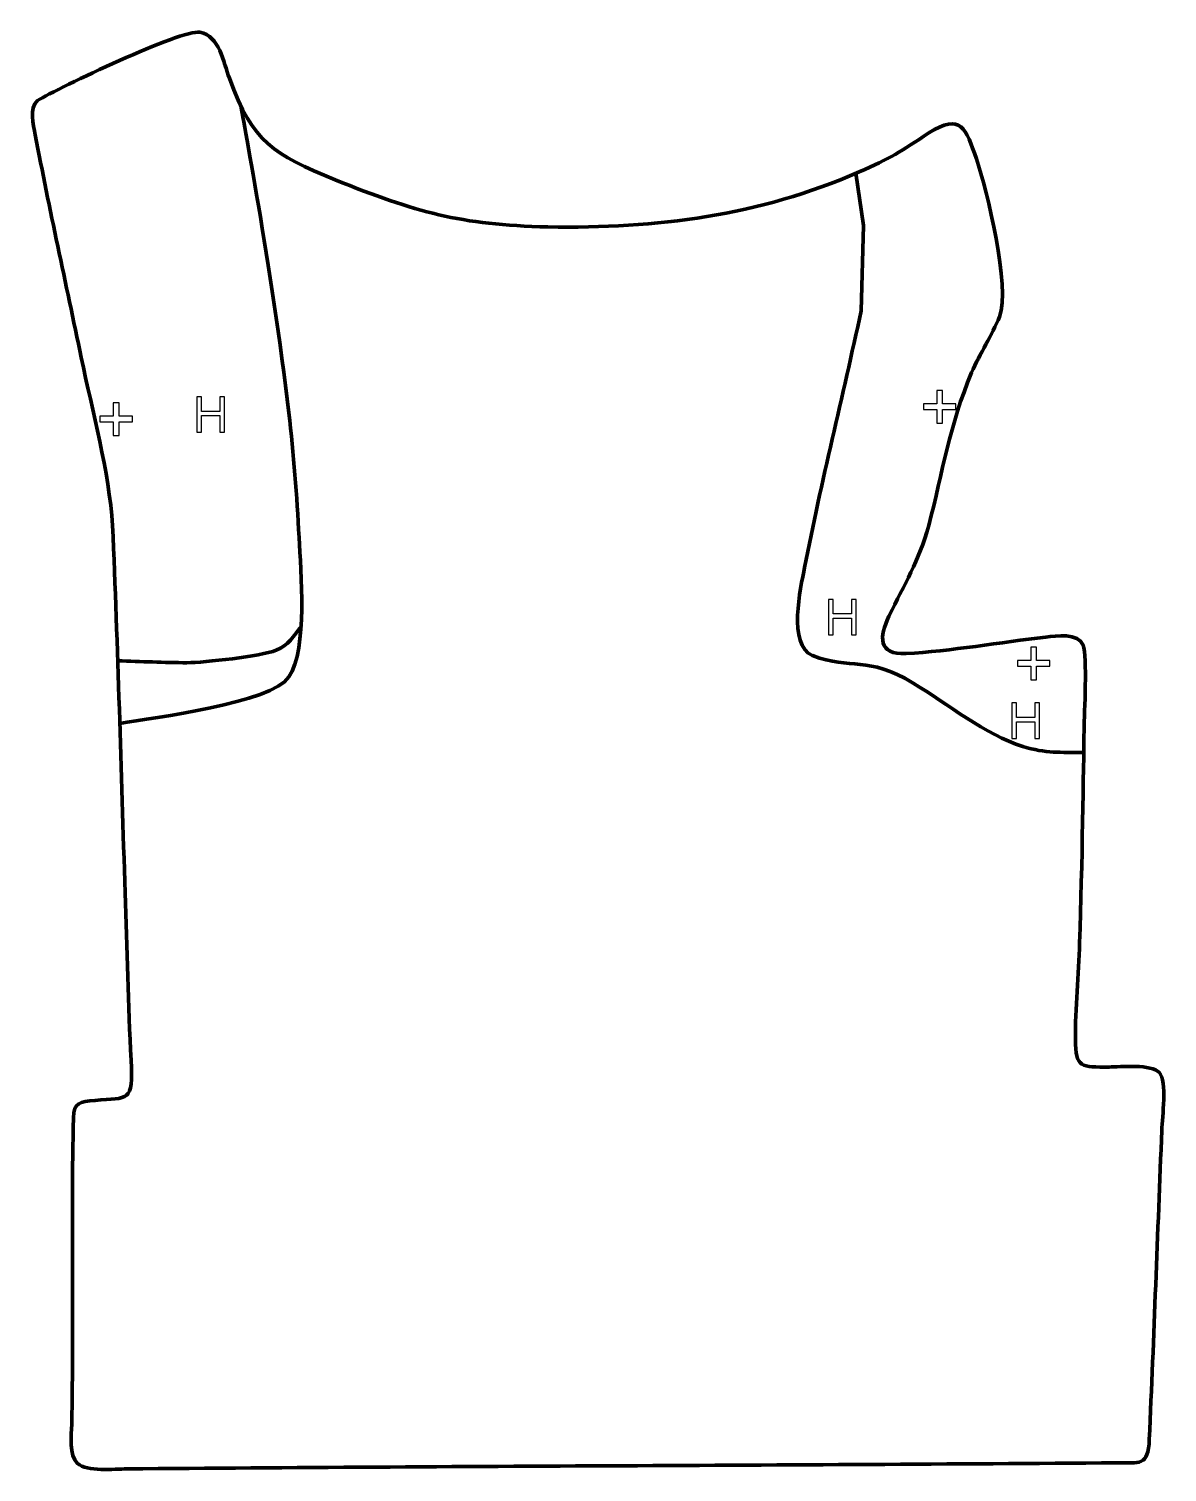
# Model space of a CAD drawing. Header units: millimetres. Extents: x 1168 to 1752, y 85 to 826.
import ezdxf

# ---------------------------------------------------------------- set-up
doc = ezdxf.new("R2010")
doc.units = ezdxf.units.MM
doc.header["$MEASUREMENT"] = 0
doc.layers.add('layer 2', color=7, linetype='Continuous')
doc.layers.add('layer 3', color=7, linetype='Continuous')

msp = doc.modelspace()

# ---------------------------------------------------------------- linework, layer by layer
at = {"layer": 'layer 2', "color": 142, "lineweight": 158}
for points, knots in [([(1214.2821, 469.7075), (1231.5342, 472.6572), (1292.3299, 480.1429), (1301.1258, 493.5623), (1301.1258, 493.5623), (1310.8079, 508.3336), (1307.1883, 547.6312), (1306.3104, 565.202), (1306.3104, 565.202), (1305.2439, 586.6454), (1303.5319, 607.9251), (1301.0711, 629.2558), (1301.0711, 629.2558), (1292.4669, 702.7583), (1276.3474, 786.853), (1276.3474, 786.853)], [0, 0, 0, 0, 0.2, 0.2, 0.2, 0.2, 0.4, 0.4, 0.4, 0.4, 0.6, 0.6, 0.6, 0.6, 1, 1, 1, 1]), ([(1592.2264, 752.1952), (1592.2264, 752.1952), (1596.0697, 725.4153), (1596.0697, 725.4153), (1596.0697, 725.4153), (1596.0697, 725.4153), (1595.0113, 681.4944), (1595.0113, 681.4944), (1595.0113, 681.4944), (1585.2978, 637.6509), (1574.5623, 593.7378), (1565.862, 549.7475), (1565.862, 549.7475), (1563.7594, 539.1488), (1557.1948, 510.0636), (1569.9112, 504.5341), (1569.9112, 504.5341), (1590.0449, 496.8666), (1597.9924, 504.7774), (1621.66, 490.4461), (1621.66, 490.4461), (1639.1134, 479.8776), (1658.891, 463.7937), (1678.0245, 457.8765), (1678.0245, 457.8765), (1689.7747, 454.2426), (1697.2595, 454.9554), (1709.2329, 454.844)], [0, 0, 0, 0, 0.125, 0.125, 0.125, 0.125, 0.25, 0.25, 0.25, 0.25, 0.375, 0.375, 0.375, 0.375, 0.5, 0.5, 0.5, 0.5, 0.625, 0.625, 0.625, 0.625, 0.75, 0.75, 0.75, 0.75, 1, 1, 1, 1]), ([(1213.2388, 501.8381), (1224.9679, 501.504), (1237.086, 500.942), (1248.7738, 500.8677), (1248.7738, 500.8677), (1257.7406, 500.9748), (1286.71, 504.1224), (1294.5201, 507.3236), (1294.5201, 507.3236), (1300.979, 509.971), (1303.5207, 514.3799), (1307.5431, 519.7011)], [0, 0, 0, 0, 0.25, 0.25, 0.25, 0.25, 0.5, 0.5, 0.5, 0.5, 1, 1, 1, 1])]:
    msp.add_open_spline(points, degree=3, knots=knots, dxfattribs=at)
at = {"layer": 'layer 2', "color": 142}
for points in [[(1253.8794, 619.187), (1253.8794, 619.187), (1253.8794, 637.3734), (1253.8794, 637.3734), (1253.8794, 637.3734), (1253.8794, 637.3734), (1256.2924, 637.3734), (1256.2924, 637.3734), (1256.2924, 637.3734), (1256.2924, 637.3734), (1256.2924, 629.8804), (1256.2924, 629.8804), (1256.2924, 629.8804), (1256.2924, 629.8804), (1265.6904, 629.8804), (1265.6904, 629.8804), (1265.6904, 629.8804), (1265.6904, 629.8804), (1265.6904, 637.3734), (1265.6904, 637.3734), (1265.6904, 637.3734), (1265.6904, 637.3734), (1268.1034, 637.3734), (1268.1034, 637.3734), (1268.1034, 637.3734), (1268.1034, 637.3734), (1268.1034, 619.187), (1268.1034, 619.187), (1268.1034, 619.187), (1268.1034, 619.187), (1265.6904, 619.187), (1265.6904, 619.187), (1265.6904, 619.187), (1265.6904, 619.187), (1265.6904, 627.7468), (1265.6904, 627.7468), (1265.6904, 627.7468), (1265.6904, 627.7468), (1256.2924, 627.7468), (1256.2924, 627.7468), (1256.2924, 627.7468), (1256.2924, 627.7468), (1256.2924, 619.187), (1256.2924, 619.187), (1256.2924, 619.187), (1256.2924, 619.187), (1253.8794, 619.187), (1253.8794, 619.187)], [(1633.7613, 623.9372), (1633.7613, 623.9372), (1633.7613, 630.8517), (1633.7613, 630.8517), (1633.7613, 630.8517), (1633.7613, 630.8517), (1626.8822, 630.8517), (1626.8822, 630.8517), (1626.8822, 630.8517), (1626.8822, 630.8517), (1626.8822, 633.7445), (1626.8822, 633.7445), (1626.8822, 633.7445), (1626.8822, 633.7445), (1633.7613, 633.7445), (1633.7613, 633.7445), (1633.7613, 633.7445), (1633.7613, 633.7445), (1633.7613, 640.6236), (1633.7613, 640.6236), (1633.7613, 640.6236), (1633.7613, 640.6236), (1636.6894, 640.6236), (1636.6894, 640.6236), (1636.6894, 640.6236), (1636.6894, 640.6236), (1636.6894, 633.7445), (1636.6894, 633.7445), (1636.6894, 633.7445), (1636.6894, 633.7445), (1643.5686, 633.7445), (1643.5686, 633.7445), (1643.5686, 633.7445), (1643.5686, 633.7445), (1643.5686, 630.8517), (1643.5686, 630.8517), (1643.5686, 630.8517), (1643.5686, 630.8517), (1636.6894, 630.8517), (1636.6894, 630.8517), (1636.6894, 630.8517), (1636.6894, 630.8517), (1636.6894, 623.9372), (1636.6894, 623.9372), (1636.6894, 623.9372), (1636.6894, 623.9372), (1633.7613, 623.9372), (1633.7613, 623.9372)], [(1210.9571, 617.5873), (1210.9571, 617.5873), (1210.9571, 624.5018), (1210.9571, 624.5018), (1210.9571, 624.5018), (1210.9571, 624.5018), (1204.078, 624.5018), (1204.078, 624.5018), (1204.078, 624.5018), (1204.078, 624.5018), (1204.078, 627.3946), (1204.078, 627.3946), (1204.078, 627.3946), (1204.078, 627.3946), (1210.9571, 627.3946), (1210.9571, 627.3946), (1210.9571, 627.3946), (1210.9571, 627.3946), (1210.9571, 634.2737), (1210.9571, 634.2737), (1210.9571, 634.2737), (1210.9571, 634.2737), (1213.8852, 634.2737), (1213.8852, 634.2737), (1213.8852, 634.2737), (1213.8852, 634.2737), (1213.8852, 627.3946), (1213.8852, 627.3946), (1213.8852, 627.3946), (1213.8852, 627.3946), (1220.7644, 627.3946), (1220.7644, 627.3946), (1220.7644, 627.3946), (1220.7644, 627.3946), (1220.7644, 624.5018), (1220.7644, 624.5018), (1220.7644, 624.5018), (1220.7644, 624.5018), (1213.8852, 624.5018), (1213.8852, 624.5018), (1213.8852, 624.5018), (1213.8852, 624.5018), (1213.8852, 617.5873), (1213.8852, 617.5873), (1213.8852, 617.5873), (1213.8852, 617.5873), (1210.9571, 617.5873), (1210.9571, 617.5873)], [(1578.108, 515.2374), (1578.108, 515.2374), (1578.108, 533.4238), (1578.108, 533.4238), (1578.108, 533.4238), (1578.108, 533.4238), (1580.521, 533.4238), (1580.521, 533.4238), (1580.521, 533.4238), (1580.521, 533.4238), (1580.521, 525.9308), (1580.521, 525.9308), (1580.521, 525.9308), (1580.521, 525.9308), (1589.919, 525.9308), (1589.919, 525.9308), (1589.919, 525.9308), (1589.919, 525.9308), (1589.919, 533.4238), (1589.919, 533.4238), (1589.919, 533.4238), (1589.919, 533.4238), (1592.332, 533.4238), (1592.332, 533.4238), (1592.332, 533.4238), (1592.332, 533.4238), (1592.332, 515.2374), (1592.332, 515.2374), (1592.332, 515.2374), (1592.332, 515.2374), (1589.919, 515.2374), (1589.919, 515.2374), (1589.919, 515.2374), (1589.919, 515.2374), (1589.919, 523.7972), (1589.919, 523.7972), (1589.919, 523.7972), (1589.919, 523.7972), (1580.521, 523.7972), (1580.521, 523.7972), (1580.521, 523.7972), (1580.521, 523.7972), (1580.521, 515.2374), (1580.521, 515.2374), (1580.521, 515.2374), (1580.521, 515.2374), (1578.108, 515.2374), (1578.108, 515.2374)], [(1682.0476, 492.1744), (1682.0476, 492.1744), (1682.0476, 499.0889), (1682.0476, 499.0889), (1682.0476, 499.0889), (1682.0476, 499.0889), (1675.1685, 499.0889), (1675.1685, 499.0889), (1675.1685, 499.0889), (1675.1685, 499.0889), (1675.1685, 501.9817), (1675.1685, 501.9817), (1675.1685, 501.9817), (1675.1685, 501.9817), (1682.0476, 501.9817), (1682.0476, 501.9817), (1682.0476, 501.9817), (1682.0476, 501.9817), (1682.0476, 508.8608), (1682.0476, 508.8608), (1682.0476, 508.8608), (1682.0476, 508.8608), (1684.9757, 508.8608), (1684.9757, 508.8608), (1684.9757, 508.8608), (1684.9757, 508.8608), (1684.9757, 501.9817), (1684.9757, 501.9817), (1684.9757, 501.9817), (1684.9757, 501.9817), (1691.8549, 501.9817), (1691.8549, 501.9817), (1691.8549, 501.9817), (1691.8549, 501.9817), (1691.8549, 499.0889), (1691.8549, 499.0889), (1691.8549, 499.0889), (1691.8549, 499.0889), (1684.9757, 499.0889), (1684.9757, 499.0889), (1684.9757, 499.0889), (1684.9757, 499.0889), (1684.9757, 492.1744), (1684.9757, 492.1744), (1684.9757, 492.1744), (1684.9757, 492.1744), (1682.0476, 492.1744), (1682.0476, 492.1744)], [(1672.2998, 462.0561), (1672.2998, 462.0561), (1672.2998, 480.2425), (1672.2998, 480.2425), (1672.2998, 480.2425), (1672.2998, 480.2425), (1674.7128, 480.2425), (1674.7128, 480.2425), (1674.7128, 480.2425), (1674.7128, 480.2425), (1674.7128, 472.7495), (1674.7128, 472.7495), (1674.7128, 472.7495), (1674.7128, 472.7495), (1684.1108, 472.7495), (1684.1108, 472.7495), (1684.1108, 472.7495), (1684.1108, 472.7495), (1684.1108, 480.2425), (1684.1108, 480.2425), (1684.1108, 480.2425), (1684.1108, 480.2425), (1686.5238, 480.2425), (1686.5238, 480.2425), (1686.5238, 480.2425), (1686.5238, 480.2425), (1686.5238, 462.0561), (1686.5238, 462.0561), (1686.5238, 462.0561), (1686.5238, 462.0561), (1684.1108, 462.0561), (1684.1108, 462.0561), (1684.1108, 462.0561), (1684.1108, 462.0561), (1684.1108, 470.6159), (1684.1108, 470.6159), (1684.1108, 470.6159), (1684.1108, 470.6159), (1674.7128, 470.6159), (1674.7128, 470.6159), (1674.7128, 470.6159), (1674.7128, 470.6159), (1674.7128, 462.0561), (1674.7128, 462.0561), (1674.7128, 462.0561), (1674.7128, 462.0561), (1672.2998, 462.0561), (1672.2998, 462.0561)]]:
    msp.add_open_spline(points, degree=3, knots=[0, 0, 0, 0, 0.07692308, 0.07692308, 0.07692308, 0.07692308, 0.15384615, 0.15384615, 0.15384615, 0.15384615, 0.23076923, 0.23076923, 0.23076923, 0.23076923, 0.30769231, 0.30769231, 0.30769231, 0.30769231, 0.38461538, 0.38461538, 0.38461538, 0.38461538, 0.46153846, 0.46153846, 0.46153846, 0.46153846, 0.53846154, 0.53846154, 0.53846154, 0.53846154, 0.61538462, 0.61538462, 0.61538462, 0.61538462, 0.69230769, 0.69230769, 0.69230769, 0.69230769, 0.76923077, 0.76923077, 0.76923077, 0.76923077, 0.84615385, 0.84615385, 0.84615385, 0.84615385, 1, 1, 1, 1], dxfattribs=at)
at = {"layer": 'layer 3', "color": 242, "lineweight": 158}
msp.add_open_spline([(1742.8846, 102.0929), (1742.2591, 88.0296), (1737.9804, 90.1789), (1726.2231, 90.0865), (1726.2231, 90.0865), (1556.8565, 88.7582), (1387.4498, 88.4019), (1218.103, 86.9684), (1218.103, 86.9684), (1211.2468, 86.9104), (1197.4607, 85.2881), (1192.4736, 89.8199), (1192.4736, 89.8199), (1188.225, 93.6806), (1189.4649, 104.4299), (1189.5761, 109.7347), (1189.5761, 109.7347), (1190.6752, 162.1665), (1189.1644, 214.8035), (1190.5016, 267.1811), (1190.5016, 267.1811), (1190.7123, 275.433), (1193.7659, 275.3621), (1201.5516, 276.1095), (1201.5516, 276.1095), (1218.7456, 277.7601), (1221.2767, 274.8054), (1220.0841, 296.7843), (1220.0841, 296.7843), (1218.5469, 325.1153), (1218.0152, 354.2745), (1217.0425, 382.7126), (1217.0425, 382.7126), (1214.8981, 445.498), (1213.3681, 508.6222), (1210.5564, 571.3449), (1210.5564, 571.3449), (1208.7867, 598.9333), (1200.2001, 630.1426), (1194.4969, 657.5643), (1194.4969, 657.5643), (1186.5858, 695.5853), (1178.1413, 733.8533), (1170.8557, 771.9631), (1170.8557, 771.9631), (1169.8528, 777.2096), (1167.5909, 785.509), (1172.0839, 789.5718), (1172.0839, 789.5718), (1182.3547, 795.7759), (1246.0928, 826.3371), (1255.4024, 824.5907), (1255.4024, 824.5907), (1265.5332, 822.6903), (1267.461, 809.4229), (1270.5287, 800.947), (1270.5287, 800.947), (1282.4893, 767.9009), (1293.1811, 761.9828), (1324.8242, 748.8285), (1324.8242, 748.8285), (1366.108, 732.2444), (1389.1355, 725.6805), (1434.0462, 724.6343), (1434.0462, 724.6343), (1490.0783, 723.7338), (1542.2878, 730.2303), (1593.9601, 752.9514), (1593.9601, 752.9514), (1609.6738, 759.7588), (1615.5601, 763.3279), (1629.5978, 772.9154), (1629.5978, 772.9154), (1646.3614, 783.2499), (1648.6014, 775.1744), (1654.1395, 759.6606), (1654.1395, 759.6606), (1659.5607, 743.2428), (1671.683, 693.7708), (1665.8842, 678.5295), (1665.8842, 678.5295), (1662.3784, 669.3154), (1655.8526, 659.518), (1651.6422, 649.8511), (1651.6422, 649.8511), (1640.3136, 622.8062), (1636.7852, 599.0377), (1629.6656, 571.2857), (1629.6656, 571.2857), (1624.4613, 553.0871), (1617.2082, 541.2814), (1609.1932, 524.7174), (1609.1932, 524.7174), (1604.1846, 514.3666), (1603.5634, 504.8616), (1617.9642, 505.6074), (1617.9642, 505.6074), (1640.6592, 506.7826), (1666.778, 511.4282), (1689.717, 514.0663), (1689.717, 514.0663), (1695.1446, 514.6905), (1706.448, 516.4087), (1708.9051, 509.819), (1708.9051, 509.819), (1711.0671, 504.0209), (1709.5259, 475.0322), (1709.4049, 466.6335), (1709.4049, 466.6335), (1709.1112, 446.2493), (1708.4171, 397.1842), (1707.1073, 356.9816), (1707.1073, 356.9816), (1706.5481, 340.8064), (1704.8139, 323.3714), (1704.9145, 307.4247), (1704.9145, 307.4247), (1704.9461, 292.7302), (1708.092, 293.2272), (1722.2009, 293.2926), (1722.2009, 293.2926), (1728.0526, 293.3197), (1744.0627, 294.9324), (1748.036, 290.4544), (1748.036, 290.4544), (1752.0341, 285.9485), (1749.5754, 267.7091), (1749.2992, 260.9075), (1749.2992, 260.9075), (1747.1491, 207.9693), (1745.2337, 155.0231), (1742.8846, 102.0929)], degree=3, knots=[0, 0, 0, 0, 0.02941176, 0.02941176, 0.02941176, 0.02941176, 0.05882353, 0.05882353, 0.05882353, 0.05882353, 0.08823529, 0.08823529, 0.08823529, 0.08823529, 0.11764706, 0.11764706, 0.11764706, 0.11764706, 0.14705882, 0.14705882, 0.14705882, 0.14705882, 0.17647059, 0.17647059, 0.17647059, 0.17647059, 0.20588235, 0.20588235, 0.20588235, 0.20588235, 0.23529412, 0.23529412, 0.23529412, 0.23529412, 0.26470588, 0.26470588, 0.26470588, 0.26470588, 0.29411765, 0.29411765, 0.29411765, 0.29411765, 0.32352941, 0.32352941, 0.32352941, 0.32352941, 0.35294118, 0.35294118, 0.35294118, 0.35294118, 0.38235294, 0.38235294, 0.38235294, 0.38235294, 0.41176471, 0.41176471, 0.41176471, 0.41176471, 0.44117647, 0.44117647, 0.44117647, 0.44117647, 0.47058824, 0.47058824, 0.47058824, 0.47058824, 0.5, 0.5, 0.5, 0.5, 0.52941176, 0.52941176, 0.52941176, 0.52941176, 0.55882353, 0.55882353, 0.55882353, 0.55882353, 0.58823529, 0.58823529, 0.58823529, 0.58823529, 0.61764706, 0.61764706, 0.61764706, 0.61764706, 0.64705882, 0.64705882, 0.64705882, 0.64705882, 0.67647059, 0.67647059, 0.67647059, 0.67647059, 0.70588235, 0.70588235, 0.70588235, 0.70588235, 0.73529412, 0.73529412, 0.73529412, 0.73529412, 0.76470588, 0.76470588, 0.76470588, 0.76470588, 0.79411765, 0.79411765, 0.79411765, 0.79411765, 0.82352941, 0.82352941, 0.82352941, 0.82352941, 0.85294118, 0.85294118, 0.85294118, 0.85294118, 0.88235294, 0.88235294, 0.88235294, 0.88235294, 0.91176471, 0.91176471, 0.91176471, 0.91176471, 0.94117647, 0.94117647, 0.94117647, 0.94117647, 1, 1, 1, 1], dxfattribs=at)

doc.saveas('drawing.dxf')
